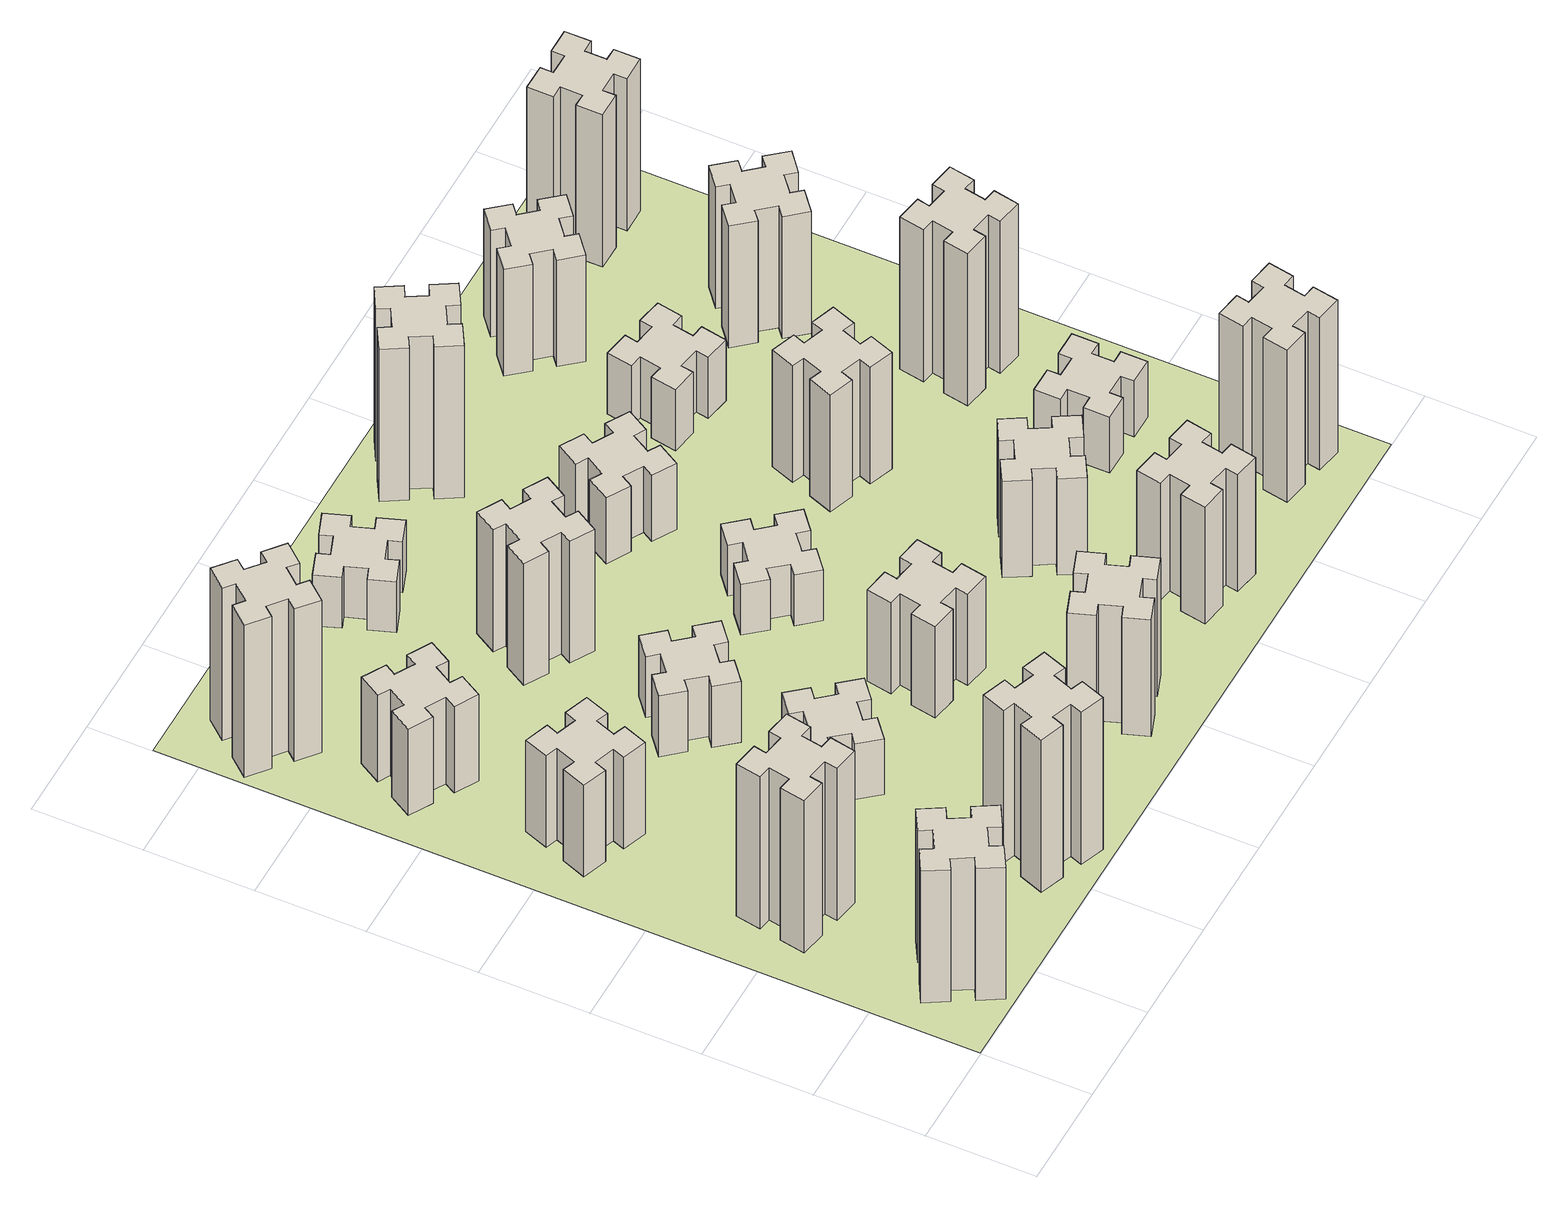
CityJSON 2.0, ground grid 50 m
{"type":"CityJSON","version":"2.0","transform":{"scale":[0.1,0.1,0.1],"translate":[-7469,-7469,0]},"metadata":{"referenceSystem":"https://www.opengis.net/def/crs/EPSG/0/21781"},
"CityObjects":{
"building1":{"type":"Building","attributes":{"class":"1000","function":"1000","usage":"1000","yearOfConstruction":2016,"roofType":"1000","measuredHeight":78,"storeysAboveGround":30,"storeysBelowGround":0},"geometry":[{"type":"Solid","lod":"1","boundaries":[[[[0,1,2,3,4,5,6,7,8,9,10,11,12,13,14,15,16,17,18,19]],[[17,16,20,21]],[[16,15,22,20]],[[15,14,23,22]],[[14,13,24,23]],[[13,12,25,24]],[[12,11,26,25]],[[11,10,27,26]],[[10,9,28,27]],[[9,8,29,28]],[[8,7,30,29]],[[7,6,31,30]],[[6,5,32,31]],[[5,4,33,32]],[[4,3,34,33]],[[3,2,35,34]],[[2,1,36,35]],[[1,0,37,36]],[[0,19,38,37]],[[19,18,39,38]],[[18,17,21,39]],[[24,25,26,27,28,29,30,31,32,33,34,35,36,37,38,39,21,20,22,23]]]]}]},
"building2":{"type":"Building","attributes":{"class":"1000","function":"1000","usage":"1000","yearOfConstruction":2016,"roofType":"1000","measuredHeight":90,"storeysAboveGround":30,"storeysBelowGround":0},"geometry":[{"type":"Solid","lod":"1","boundaries":[[[[40,41,42,43,44,45,46,47,48,49,50,51,52,53,54,55,56,57,58,59]],[[57,56,60,61]],[[56,55,62,60]],[[55,54,63,62]],[[54,53,64,63]],[[53,52,65,64]],[[52,51,66,65]],[[51,50,67,66]],[[50,49,68,67]],[[49,48,69,68]],[[48,47,70,69]],[[47,46,71,70]],[[46,45,72,71]],[[45,44,73,72]],[[44,43,74,73]],[[43,42,75,74]],[[42,41,76,75]],[[41,40,77,76]],[[40,59,78,77]],[[59,58,79,78]],[[58,57,61,79]],[[64,65,66,67,68,69,70,71,72,73,74,75,76,77,78,79,61,60,62,63]]]]}]},
"building3":{"type":"Building","attributes":{"class":"1000","function":"1000","usage":"1000","yearOfConstruction":2016,"roofType":"1000","measuredHeight":54,"storeysAboveGround":30,"storeysBelowGround":0},"geometry":[{"type":"Solid","lod":"1","boundaries":[[[[80,81,82,83,84,85,86,87,88,89,90,91,92,93,94,95,96,97,98,99]],[[97,96,100,101]],[[96,95,102,100]],[[95,94,103,102]],[[94,93,104,103]],[[93,92,105,104]],[[92,91,106,105]],[[91,90,107,106]],[[90,89,108,107]],[[89,88,109,108]],[[88,87,110,109]],[[87,86,111,110]],[[86,85,112,111]],[[85,84,113,112]],[[84,83,114,113]],[[83,82,115,114]],[[82,81,116,115]],[[81,80,117,116]],[[80,99,118,117]],[[99,98,119,118]],[[98,97,101,119]],[[104,105,106,107,108,109,110,111,112,113,114,115,116,117,118,119,101,100,102,103]]]]}]},
"building4":{"type":"Building","attributes":{"class":"1000","function":"1000","usage":"1000","yearOfConstruction":2016,"roofType":"1000","measuredHeight":51,"storeysAboveGround":30,"storeysBelowGround":0},"geometry":[{"type":"Solid","lod":"1","boundaries":[[[[120,121,122,123,124,125,126,127,128,129,130,131,132,133,134,135,136,137,138,139]],[[137,136,140,141]],[[136,135,142,140]],[[135,134,143,142]],[[134,133,144,143]],[[133,132,145,144]],[[132,131,146,145]],[[131,130,147,146]],[[130,129,148,147]],[[129,128,149,148]],[[128,127,150,149]],[[127,126,151,150]],[[126,125,152,151]],[[125,124,153,152]],[[124,123,154,153]],[[123,122,155,154]],[[122,121,156,155]],[[121,120,157,156]],[[120,139,158,157]],[[139,138,159,158]],[[138,137,141,159]],[[144,145,146,147,148,149,150,151,152,153,154,155,156,157,158,159,141,140,142,143]]]]}]},
"building5":{"type":"Building","attributes":{"class":"1000","function":"1000","usage":"1000","yearOfConstruction":2016,"roofType":"1000","measuredHeight":90,"storeysAboveGround":30,"storeysBelowGround":0},"geometry":[{"type":"Solid","lod":"1","boundaries":[[[[160,161,162,163,164,165,166,167,168,169,170,171,172,173,174,175,176,177,178,179]],[[177,176,180,181]],[[176,175,182,180]],[[175,174,183,182]],[[174,173,184,183]],[[173,172,185,184]],[[172,171,186,185]],[[171,170,187,186]],[[170,169,188,187]],[[169,168,189,188]],[[168,167,190,189]],[[167,166,191,190]],[[166,165,192,191]],[[165,164,193,192]],[[164,163,194,193]],[[163,162,195,194]],[[162,161,196,195]],[[161,160,197,196]],[[160,179,198,197]],[[179,178,199,198]],[[178,177,181,199]],[[184,185,186,187,188,189,190,191,192,193,194,195,196,197,198,199,181,180,182,183]]]]}]},
"building6":{"type":"Building","attributes":{"class":"1000","function":"1000","usage":"1000","yearOfConstruction":2016,"roofType":"1000","measuredHeight":90,"storeysAboveGround":30,"storeysBelowGround":0},"geometry":[{"type":"Solid","lod":"1","boundaries":[[[[200,201,202,203,204,205,206,207,208,209,210,211,212,213,214,215,216,217,218,219]],[[217,216,220,221]],[[216,215,222,220]],[[215,214,223,222]],[[214,213,224,223]],[[213,212,225,224]],[[212,211,226,225]],[[211,210,227,226]],[[210,209,228,227]],[[209,208,229,228]],[[208,207,230,229]],[[207,206,231,230]],[[206,205,232,231]],[[205,204,233,232]],[[204,203,234,233]],[[203,202,235,234]],[[202,201,236,235]],[[201,200,237,236]],[[200,219,238,237]],[[219,218,239,238]],[[218,217,221,239]],[[224,225,226,227,228,229,230,231,232,233,234,235,236,237,238,239,221,220,222,223]]]]}]},
"building7":{"type":"Building","attributes":{"class":"1000","function":"1000","usage":"1000","yearOfConstruction":2016,"roofType":"1000","measuredHeight":33,"storeysAboveGround":30,"storeysBelowGround":0},"geometry":[{"type":"Solid","lod":"1","boundaries":[[[[240,241,242,243,244,245,246,247,248,249,250,251,252,253,254,255,256,257,258,259]],[[257,256,260,261]],[[256,255,262,260]],[[255,254,263,262]],[[254,253,264,263]],[[253,252,265,264]],[[252,251,266,265]],[[251,250,267,266]],[[250,249,268,267]],[[249,248,269,268]],[[248,247,270,269]],[[247,246,271,270]],[[246,245,272,271]],[[245,244,273,272]],[[244,243,274,273]],[[243,242,275,274]],[[242,241,276,275]],[[241,240,277,276]],[[240,259,278,277]],[[259,258,279,278]],[[258,257,261,279]],[[264,265,266,267,268,269,270,271,272,273,274,275,276,277,278,279,261,260,262,263]]]]}]},
"building8":{"type":"Building","attributes":{"class":"1000","function":"1000","usage":"1000","yearOfConstruction":2016,"roofType":"1000","measuredHeight":36,"storeysAboveGround":30,"storeysBelowGround":0},"geometry":[{"type":"Solid","lod":"1","boundaries":[[[[280,281,282,283,284,285,286,287,288,289,290,291,292,293,294,295,296,297,298,299]],[[297,296,300,301]],[[296,295,302,300]],[[295,294,303,302]],[[294,293,304,303]],[[293,292,305,304]],[[292,291,306,305]],[[291,290,307,306]],[[290,289,308,307]],[[289,288,309,308]],[[288,287,310,309]],[[287,286,311,310]],[[286,285,312,311]],[[285,284,313,312]],[[284,283,314,313]],[[283,282,315,314]],[[282,281,316,315]],[[281,280,317,316]],[[280,299,318,317]],[[299,298,319,318]],[[298,297,301,319]],[[304,305,306,307,308,309,310,311,312,313,314,315,316,317,318,319,301,300,302,303]]]]}]},
"building9":{"type":"Building","attributes":{"class":"1000","function":"1000","usage":"1000","yearOfConstruction":2016,"roofType":"1000","measuredHeight":72,"storeysAboveGround":30,"storeysBelowGround":0},"geometry":[{"type":"Solid","lod":"1","boundaries":[[[[320,321,322,323,324,325,326,327,328,329,330,331,332,333,334,335,336,337,338,339]],[[337,336,340,341]],[[336,335,342,340]],[[335,334,343,342]],[[334,333,344,343]],[[333,332,345,344]],[[332,331,346,345]],[[331,330,347,346]],[[330,329,348,347]],[[329,328,349,348]],[[328,327,350,349]],[[327,326,351,350]],[[326,325,352,351]],[[325,324,353,352]],[[324,323,354,353]],[[323,322,355,354]],[[322,321,356,355]],[[321,320,357,356]],[[320,339,358,357]],[[339,338,359,358]],[[338,337,341,359]],[[344,345,346,347,348,349,350,351,352,353,354,355,356,357,358,359,341,340,342,343]]]]}]},
"building10":{"type":"Building","attributes":{"class":"1000","function":"1000","usage":"1000","yearOfConstruction":2016,"roofType":"1000","measuredHeight":69,"storeysAboveGround":30,"storeysBelowGround":0},"geometry":[{"type":"Solid","lod":"1","boundaries":[[[[360,361,362,363,364,365,366,367,368,369,370,371,372,373,374,375,376,377,378,379]],[[377,376,380,381]],[[376,375,382,380]],[[375,374,383,382]],[[374,373,384,383]],[[373,372,385,384]],[[372,371,386,385]],[[371,370,387,386]],[[370,369,388,387]],[[369,368,389,388]],[[368,367,390,389]],[[367,366,391,390]],[[366,365,392,391]],[[365,364,393,392]],[[364,363,394,393]],[[363,362,395,394]],[[362,361,396,395]],[[361,360,397,396]],[[360,379,398,397]],[[379,378,399,398]],[[378,377,381,399]],[[384,385,386,387,388,389,390,391,392,393,394,395,396,397,398,399,381,380,382,383]]]]}]},
"building11":{"type":"Building","attributes":{"class":"1000","function":"1000","usage":"1000","yearOfConstruction":2016,"roofType":"1000","measuredHeight":54,"storeysAboveGround":30,"storeysBelowGround":0},"geometry":[{"type":"Solid","lod":"1","boundaries":[[[[400,401,402,403,404,405,406,407,408,409,410,411,412,413,414,415,416,417,418,419]],[[417,416,420,421]],[[416,415,422,420]],[[415,414,423,422]],[[414,413,424,423]],[[413,412,425,424]],[[412,411,426,425]],[[411,410,427,426]],[[410,409,428,427]],[[409,408,429,428]],[[408,407,430,429]],[[407,406,431,430]],[[406,405,432,431]],[[405,404,433,432]],[[404,403,434,433]],[[403,402,435,434]],[[402,401,436,435]],[[401,400,437,436]],[[400,419,438,437]],[[419,418,439,438]],[[418,417,421,439]],[[424,425,426,427,428,429,430,431,432,433,434,435,436,437,438,439,421,420,422,423]]]]}]},
"building12":{"type":"Building","attributes":{"class":"1000","function":"1000","usage":"1000","yearOfConstruction":2016,"roofType":"1000","measuredHeight":30,"storeysAboveGround":30,"storeysBelowGround":0},"geometry":[{"type":"Solid","lod":"1","boundaries":[[[[440,441,442,443,444,445,446,447,448,449,450,451,452,453,454,455,456,457,458,459]],[[457,456,460,461]],[[456,455,462,460]],[[455,454,463,462]],[[454,453,464,463]],[[453,452,465,464]],[[452,451,466,465]],[[451,450,467,466]],[[450,449,468,467]],[[449,448,469,468]],[[448,447,470,469]],[[447,446,471,470]],[[446,445,472,471]],[[445,444,473,472]],[[444,443,474,473]],[[443,442,475,474]],[[442,441,476,475]],[[441,440,477,476]],[[440,459,478,477]],[[459,458,479,478]],[[458,457,461,479]],[[464,465,466,467,468,469,470,471,472,473,474,475,476,477,478,479,461,460,462,463]]]]}]},
"building13":{"type":"Building","attributes":{"class":"1000","function":"1000","usage":"1000","yearOfConstruction":2016,"roofType":"1000","measuredHeight":30,"storeysAboveGround":30,"storeysBelowGround":0},"geometry":[{"type":"Solid","lod":"1","boundaries":[[[[480,481,482,483,484,485,486,487,488,489,490,491,492,493,494,495,496,497,498,499]],[[497,496,500,501]],[[496,495,502,500]],[[495,494,503,502]],[[494,493,504,503]],[[493,492,505,504]],[[492,491,506,505]],[[491,490,507,506]],[[490,489,508,507]],[[489,488,509,508]],[[488,487,510,509]],[[487,486,511,510]],[[486,485,512,511]],[[485,484,513,512]],[[484,483,514,513]],[[483,482,515,514]],[[482,481,516,515]],[[481,480,517,516]],[[480,499,518,517]],[[499,498,519,518]],[[498,497,501,519]],[[504,505,506,507,508,509,510,511,512,513,514,515,516,517,518,519,501,500,502,503]]]]}]},
"building14":{"type":"Building","attributes":{"class":"1000","function":"1000","usage":"1000","yearOfConstruction":2016,"roofType":"1000","measuredHeight":39,"storeysAboveGround":30,"storeysBelowGround":0},"geometry":[{"type":"Solid","lod":"1","boundaries":[[[[520,521,522,523,524,525,526,527,528,529,530,531,532,533,534,535,536,537,538,539]],[[537,536,540,541]],[[536,535,542,540]],[[535,534,543,542]],[[534,533,544,543]],[[533,532,545,544]],[[532,531,546,545]],[[531,530,547,546]],[[530,529,548,547]],[[529,528,549,548]],[[528,527,550,549]],[[527,526,551,550]],[[526,525,552,551]],[[525,524,553,552]],[[524,523,554,553]],[[523,522,555,554]],[[522,521,556,555]],[[521,520,557,556]],[[520,539,558,557]],[[539,538,559,558]],[[538,537,541,559]],[[544,545,546,547,548,549,550,551,552,553,554,555,556,557,558,559,541,540,542,543]]]]}]},
"building15":{"type":"Building","attributes":{"class":"1000","function":"1000","usage":"1000","yearOfConstruction":2016,"roofType":"1000","measuredHeight":69,"storeysAboveGround":30,"storeysBelowGround":0},"geometry":[{"type":"Solid","lod":"1","boundaries":[[[[560,561,562,563,564,565,566,567,568,569,570,571,572,573,574,575,576,577,578,579]],[[577,576,580,581]],[[576,575,582,580]],[[575,574,583,582]],[[574,573,584,583]],[[573,572,585,584]],[[572,571,586,585]],[[571,570,587,586]],[[570,569,588,587]],[[569,568,589,588]],[[568,567,590,589]],[[567,566,591,590]],[[566,565,592,591]],[[565,564,593,592]],[[564,563,594,593]],[[563,562,595,594]],[[562,561,596,595]],[[561,560,597,596]],[[560,579,598,597]],[[579,578,599,598]],[[578,577,581,599]],[[584,585,586,587,588,589,590,591,592,593,594,595,596,597,598,599,581,580,582,583]]]]}]},
"building16":{"type":"Building","attributes":{"class":"1000","function":"1000","usage":"1000","yearOfConstruction":2016,"roofType":"1000","measuredHeight":90,"storeysAboveGround":30,"storeysBelowGround":0},"geometry":[{"type":"Solid","lod":"1","boundaries":[[[[600,601,602,603,604,605,606,607,608,609,610,611,612,613,614,615,616,617,618,619]],[[617,616,620,621]],[[616,615,622,620]],[[615,614,623,622]],[[614,613,624,623]],[[613,612,625,624]],[[612,611,626,625]],[[611,610,627,626]],[[610,609,628,627]],[[609,608,629,628]],[[608,607,630,629]],[[607,606,631,630]],[[606,605,632,631]],[[605,604,633,632]],[[604,603,634,633]],[[603,602,635,634]],[[602,601,636,635]],[[601,600,637,636]],[[600,619,638,637]],[[619,618,639,638]],[[618,617,621,639]],[[624,625,626,627,628,629,630,631,632,633,634,635,636,637,638,639,621,620,622,623]]]]}]},
"building17":{"type":"Building","attributes":{"class":"1000","function":"1000","usage":"1000","yearOfConstruction":2016,"roofType":"1000","measuredHeight":57,"storeysAboveGround":30,"storeysBelowGround":0},"geometry":[{"type":"Solid","lod":"1","boundaries":[[[[640,641,642,643,644,645,646,647,648,649,650,651,652,653,654,655,656,657,658,659]],[[657,656,660,661]],[[656,655,662,660]],[[655,654,663,662]],[[654,653,664,663]],[[653,652,665,664]],[[652,651,666,665]],[[651,650,667,666]],[[650,649,668,667]],[[649,648,669,668]],[[648,647,670,669]],[[647,646,671,670]],[[646,645,672,671]],[[645,644,673,672]],[[644,643,674,673]],[[643,642,675,674]],[[642,641,676,675]],[[641,640,677,676]],[[640,659,678,677]],[[659,658,679,678]],[[658,657,661,679]],[[664,665,666,667,668,669,670,671,672,673,674,675,676,677,678,679,661,660,662,663]]]]}]},
"building18":{"type":"Building","attributes":{"class":"1000","function":"1000","usage":"1000","yearOfConstruction":2016,"roofType":"1000","measuredHeight":69,"storeysAboveGround":30,"storeysBelowGround":0},"geometry":[{"type":"Solid","lod":"1","boundaries":[[[[680,681,682,683,684,685,686,687,688,689,690,691,692,693,694,695,696,697,698,699]],[[697,696,700,701]],[[696,695,702,700]],[[695,694,703,702]],[[694,693,704,703]],[[693,692,705,704]],[[692,691,706,705]],[[691,690,707,706]],[[690,689,708,707]],[[689,688,709,708]],[[688,687,710,709]],[[687,686,711,710]],[[686,685,712,711]],[[685,684,713,712]],[[684,683,714,713]],[[683,682,715,714]],[[682,681,716,715]],[[681,680,717,716]],[[680,699,718,717]],[[699,698,719,718]],[[698,697,701,719]],[[704,705,706,707,708,709,710,711,712,713,714,715,716,717,718,719,701,700,702,703]]]]}]},
"building19":{"type":"Building","attributes":{"class":"1000","function":"1000","usage":"1000","yearOfConstruction":2016,"roofType":"1000","measuredHeight":36,"storeysAboveGround":30,"storeysBelowGround":0},"geometry":[{"type":"Solid","lod":"1","boundaries":[[[[720,721,722,723,724,725,726,727,728,729,730,731,732,733,734,735,736,737,738,739]],[[737,736,740,741]],[[736,735,742,740]],[[735,734,743,742]],[[734,733,744,743]],[[733,732,745,744]],[[732,731,746,745]],[[731,730,747,746]],[[730,729,748,747]],[[729,728,749,748]],[[728,727,750,749]],[[727,726,751,750]],[[726,725,752,751]],[[725,724,753,752]],[[724,723,754,753]],[[723,722,755,754]],[[722,721,756,755]],[[721,720,757,756]],[[720,739,758,757]],[[739,738,759,758]],[[738,737,741,759]],[[744,745,746,747,748,749,750,751,752,753,754,755,756,757,758,759,741,740,742,743]]]]}]},
"building20":{"type":"Building","attributes":{"class":"1000","function":"1000","usage":"1000","yearOfConstruction":2016,"roofType":"1000","measuredHeight":90,"storeysAboveGround":30,"storeysBelowGround":0},"geometry":[{"type":"Solid","lod":"1","boundaries":[[[[760,761,762,763,764,765,766,767,768,769,770,771,772,773,774,775,776,777,778,779]],[[777,776,780,781]],[[776,775,782,780]],[[775,774,783,782]],[[774,773,784,783]],[[773,772,785,784]],[[772,771,786,785]],[[771,770,787,786]],[[770,769,788,787]],[[769,768,789,788]],[[768,767,790,789]],[[767,766,791,790]],[[766,765,792,791]],[[765,764,793,792]],[[764,763,794,793]],[[763,762,795,794]],[[762,761,796,795]],[[761,760,797,796]],[[760,779,798,797]],[[779,778,799,798]],[[778,777,781,799]],[[784,785,786,787,788,789,790,791,792,793,794,795,796,797,798,799,781,780,782,783]]]]}]},
"building21":{"type":"Building","attributes":{"class":"1000","function":"1000","usage":"1000","yearOfConstruction":2016,"roofType":"1000","measuredHeight":33,"storeysAboveGround":30,"storeysBelowGround":0},"geometry":[{"type":"Solid","lod":"1","boundaries":[[[[800,801,802,803,804,805,806,807,808,809,810,811,812,813,814,815,816,817,818,819]],[[817,816,820,821]],[[816,815,822,820]],[[815,814,823,822]],[[814,813,824,823]],[[813,812,825,824]],[[812,811,826,825]],[[811,810,827,826]],[[810,809,828,827]],[[809,808,829,828]],[[808,807,830,829]],[[807,806,831,830]],[[806,805,832,831]],[[805,804,833,832]],[[804,803,834,833]],[[803,802,835,834]],[[802,801,836,835]],[[801,800,837,836]],[[800,819,838,837]],[[819,818,839,838]],[[818,817,821,839]],[[824,825,826,827,828,829,830,831,832,833,834,835,836,837,838,839,821,820,822,823]]]]}]},
"building22":{"type":"Building","attributes":{"class":"1000","function":"1000","usage":"1000","yearOfConstruction":2016,"roofType":"1000","measuredHeight":63,"storeysAboveGround":30,"storeysBelowGround":0},"geometry":[{"type":"Solid","lod":"1","boundaries":[[[[840,841,842,843,844,845,846,847,848,849,850,851,852,853,854,855,856,857,858,859]],[[857,856,860,861]],[[856,855,862,860]],[[855,854,863,862]],[[854,853,864,863]],[[853,852,865,864]],[[852,851,866,865]],[[851,850,867,866]],[[850,849,868,867]],[[849,848,869,868]],[[848,847,870,869]],[[847,846,871,870]],[[846,845,872,871]],[[845,844,873,872]],[[844,843,874,873]],[[843,842,875,874]],[[842,841,876,875]],[[841,840,877,876]],[[840,859,878,877]],[[859,858,879,878]],[[858,857,861,879]],[[864,865,866,867,868,869,870,871,872,873,874,875,876,877,878,879,861,860,862,863]]]]}]},
"building23":{"type":"Building","attributes":{"class":"1000","function":"1000","usage":"1000","yearOfConstruction":2016,"roofType":"1000","measuredHeight":90,"storeysAboveGround":30,"storeysBelowGround":0},"geometry":[{"type":"Solid","lod":"1","boundaries":[[[[880,881,882,883,884,885,886,887,888,889,890,891,892,893,894,895,896,897,898,899]],[[897,896,900,901]],[[896,895,902,900]],[[895,894,903,902]],[[894,893,904,903]],[[893,892,905,904]],[[892,891,906,905]],[[891,890,907,906]],[[890,889,908,907]],[[889,888,909,908]],[[888,887,910,909]],[[887,886,911,910]],[[886,885,912,911]],[[885,884,913,912]],[[884,883,914,913]],[[883,882,915,914]],[[882,881,916,915]],[[881,880,917,916]],[[880,899,918,917]],[[899,898,919,918]],[[898,897,901,919]],[[904,905,906,907,908,909,910,911,912,913,914,915,916,917,918,919,901,900,902,903]]]]}]},
"building24":{"type":"Building","attributes":{"class":"1000","function":"1000","usage":"1000","yearOfConstruction":2016,"roofType":"1000","measuredHeight":72,"storeysAboveGround":30,"storeysBelowGround":0},"geometry":[{"type":"Solid","lod":"1","boundaries":[[[[920,921,922,923,924,925,926,927,928,929,930,931,932,933,934,935,936,937,938,939]],[[937,936,940,941]],[[936,935,942,940]],[[935,934,943,942]],[[934,933,944,943]],[[933,932,945,944]],[[932,931,946,945]],[[931,930,947,946]],[[930,929,948,947]],[[929,928,949,948]],[[928,927,950,949]],[[927,926,951,950]],[[926,925,952,951]],[[925,924,953,952]],[[924,923,954,953]],[[923,922,955,954]],[[922,921,956,955]],[[921,920,957,956]],[[920,939,958,957]],[[939,938,959,958]],[[938,937,941,959]],[[944,945,946,947,948,949,950,951,952,953,954,955,956,957,958,959,941,940,942,943]]]]}]},
"building25":{"type":"Building","attributes":{"class":"1000","function":"1000","usage":"1000","yearOfConstruction":2016,"roofType":"1000","measuredHeight":90,"storeysAboveGround":30,"storeysBelowGround":0},"geometry":[{"type":"Solid","lod":"1","boundaries":[[[[960,961,962,963,964,965,966,967,968,969,970,971,972,973,974,975,976,977,978,979]],[[977,976,980,981]],[[976,975,982,980]],[[975,974,983,982]],[[974,973,984,983]],[[973,972,985,984]],[[972,971,986,985]],[[971,970,987,986]],[[970,969,988,987]],[[969,968,989,988]],[[968,967,990,989]],[[967,966,991,990]],[[966,965,992,991]],[[965,964,993,992]],[[964,963,994,993]],[[963,962,995,994]],[[962,961,996,995]],[[961,960,997,996]],[[960,979,998,997]],[[979,978,999,998]],[[978,977,981,999]],[[984,985,986,987,988,989,990,991,992,993,994,995,996,997,998,999,981,980,982,983]]]]}]},
"landuse1":{"type":"LandUse","attributes":{"name":"plot1","function":"1010"},"geometry":[{"type":"MultiSurface","lod":"1","boundaries":[[[1000,1001,1002,1003]]]}]}
},
"vertices":[
[387,155,0],[474,205,0],[504,153,0],[608,213,0],[548,317,0],[496,287,0],[446,374,0],[498,404,0],[438,508,0],[334,448,0],[364,396,0],[277,346,0],[247,398,0],[143,338,0],[203,234,0],[255,264,0],[305,177,0],[253,147,0],[313,43,0],[417,103,0],[305,177,780],[253,147,780],[255,264,780],[203,234,780],[143,338,780],[247,398,780],[277,346,780],[364,396,780],[334,448,780],[438,508,780],[498,404,780],[446,374,780],[496,287,780],[548,317,780],[608,213,780],[504,153,780],[474,205,780],[387,155,780],[417,103,780],[313,43,780],
[307,916,0],[405,898,0],[395,839,0],[513,818,0],[534,937,0],[475,947,0],[492,1045,0],[551,1035,0],[572,1153,0],[454,1174,0],[444,1115,0],[345,1132,0],[356,1191,0],[237,1212,0],[217,1094,0],[276,1084,0],[258,985,0],[199,996,0],[178,877,0],[297,857,0],[258,985,900],[199,996,900],[276,1084,900],[217,1094,900],[237,1212,900],[356,1191,900],[345,1132,900],[444,1115,900],[454,1174,900],[572,1153,900],[551,1035,900],[492,1045,900],[475,947,900],[534,937,900],[513,818,900],[395,839,900],[405,898,900],[307,916,900],[297,857,900],[178,877,900],
[291,1869,0],[385,1835,0],[364,1779,0],[477,1737,0],[518,1850,0],[462,1871,0],[496,1965,0],[552,1944,0],[593,2057,0],[480,2098,0],[460,2042,0],[366,2076,0],[387,2132,0],[274,2173,0],[233,2060,0],[289,2040,0],[255,1946,0],[199,1967,0],[157,1854,0],[270,1813,0],[255,1946,540],[199,1967,540],[289,2040,540],[233,2060,540],[274,2173,540],[387,2132,540],[366,2076,540],[460,2042,540],[480,2098,540],[593,2057,540],[552,1944,540],[496,1965,540],[462,1871,540],[518,1850,540],[477,1737,540],[364,1779,540],[385,1835,540],[291,1869,540],[270,1813,540],[157,1854,540],
[446,2597,0],[496,2684,0],[548,2654,0],[608,2758,0],[504,2818,0],[474,2766,0],[387,2816,0],[417,2868,0],[313,2928,0],[253,2824,0],[305,2794,0],[255,2707,0],[203,2737,0],[143,2633,0],[247,2573,0],[277,2625,0],[364,2575,0],[334,2523,0],[438,2463,0],[498,2567,0],[364,2575,510],[334,2523,510],[277,2625,510],[247,2573,510],[143,2633,510],[203,2737,510],[255,2707,510],[305,2794,510],[253,2824,510],[313,2928,510],[417,2868,510],[387,2816,510],[474,2766,510],[504,2818,510],[608,2758,510],[548,2654,510],[496,2684,510],[446,2597,510],[498,2567,510],[438,2463,510],
[1029,360,0],[995,266,0],[939,287,0],[897,174,0],[1010,133,0],[1031,189,0],[1125,155,0],[1104,99,0],[1217,57,0],[1258,170,0],[1202,191,0],[1236,285,0],[1292,264,0],[1333,377,0],[1220,418,0],[1200,362,0],[1106,396,0],[1127,452,0],[1014,493,0],[973,380,0],[1106,396,900],[1127,452,900],[1200,362,900],[1220,418,900],[1333,377,900],[1292,264,900],[1236,285,900],[1202,191,900],[1258,170,900],[1217,57,900],[1104,99,900],[1125,155,900],[1031,189,900],[1010,133,900],[897,174,900],[939,287,900],[995,266,900],[1029,360,900],[973,380,900],[1014,493,900],
[384,3387,0],[308,3452,0],[346,3498,0],[254,3575,0],[177,3483,0],[223,3444,0],[159,3368,0],[113,3406,0],[36,3314,0],[128,3237,0],[166,3283,0],[243,3219,0],[204,3173,0],[296,3096,0],[373,3188,0],[327,3226,0],[392,3303,0],[438,3264,0],[515,3356,0],[423,3433,0],[392,3303,900],[438,3264,900],[327,3226,900],[373,3188,900],[296,3096,900],[204,3173,900],[243,3219,900],[166,3283,900],[128,3237,900],[36,3314,900],[113,3406,900],[159,3368,900],[223,3444,900],[177,3483,900],[254,3575,900],[346,3498,900],[308,3452,900],[384,3387,900],[423,3433,900],[515,3356,900],
[1083,1332,0],[1006,1267,0],[968,1313,0],[876,1236,0],[953,1144,0],[999,1183,0],[1063,1106,0],[1017,1068,0],[1094,976,0],[1186,1053,0],[1148,1099,0],[1224,1163,0],[1263,1117,0],[1355,1194,0],[1278,1286,0],[1232,1248,0],[1167,1324,0],[1213,1363,0],[1136,1455,0],[1044,1378,0],[1167,1324,330],[1213,1363,330],[1232,1248,330],[1278,1286,330],[1355,1194,330],[1263,1117,330],[1224,1163,330],[1148,1099,330],[1186,1053,330],[1094,976,330],[1017,1068,330],[1063,1106,330],[999,1183,330],[953,1144,330],[876,1236,330],[968,1313,330],[1006,1267,330],[1083,1332,330],[1044,1378,330],[1136,1455,330],
[1083,1972,0],[1006,1907,0],[968,1953,0],[876,1876,0],[953,1784,0],[999,1823,0],[1063,1746,0],[1017,1708,0],[1094,1616,0],[1186,1693,0],[1148,1739,0],[1224,1803,0],[1263,1757,0],[1355,1834,0],[1278,1926,0],[1232,1888,0],[1167,1964,0],[1213,2003,0],[1136,2095,0],[1044,2018,0],[1167,1964,360],[1213,2003,360],[1232,1888,360],[1278,1926,360],[1355,1834,360],[1263,1757,360],[1224,1803,360],[1148,1739,360],[1186,1693,360],[1094,1616,360],[1017,1708,360],[1063,1746,360],[999,1823,360],[953,1784,360],[876,1876,360],[968,1953,360],[1006,1907,360],[1083,1972,360],[1044,2018,360],[1136,2095,360],
[1314,2666,0],[1227,2716,0],[1257,2768,0],[1153,2828,0],[1093,2724,0],[1145,2694,0],[1095,2607,0],[1043,2637,0],[983,2533,0],[1087,2473,0],[1117,2525,0],[1204,2475,0],[1174,2423,0],[1278,2363,0],[1338,2467,0],[1286,2497,0],[1336,2584,0],[1388,2554,0],[1448,2658,0],[1344,2718,0],[1336,2584,720],[1388,2554,720],[1286,2497,720],[1338,2467,720],[1278,2363,720],[1174,2423,720],[1204,2475,720],[1117,2525,720],[1087,2473,720],[983,2533,720],[1043,2637,720],[1095,2607,720],[1145,2694,720],[1093,2724,720],[1153,2828,720],[1257,2768,720],[1227,2716,720],[1314,2666,720],[1344,2718,720],[1448,2658,720],
[1965,496,0],[1871,462,0],[1850,518,0],[1737,477,0],[1779,364,0],[1835,385,0],[1869,291,0],[1813,270,0],[1854,157,0],[1967,199,0],[1946,255,0],[2040,289,0],[2060,233,0],[2173,274,0],[2132,387,0],[2076,366,0],[2042,460,0],[2098,480,0],[2057,593,0],[1944,552,0],[2042,460,690],[2098,480,690],[2076,366,690],[2132,387,690],[2173,274,690],[2060,233,690],[2040,289,690],[1946,255,690],[1967,199,690],[1854,157,690],[1813,270,690],[1869,291,690],[1835,385,690],[1779,364,690],[1737,477,690],[1850,518,690],[1871,462,690],[1965,496,690],[1944,552,690],[2057,593,690],
[1855,1047,0],[1872,1145,0],[1931,1135,0],[1952,1253,0],[1834,1274,0],[1824,1215,0],[1725,1232,0],[1736,1291,0],[1617,1312,0],[1597,1194,0],[1656,1184,0],[1638,1085,0],[1579,1096,0],[1558,977,0],[1677,957,0],[1687,1016,0],[1785,998,0],[1775,939,0],[1893,918,0],[1914,1037,0],[1785,998,540],[1775,939,540],[1687,1016,540],[1677,957,540],[1558,977,540],[1579,1096,540],[1638,1085,540],[1656,1184,540],[1597,1194,540],[1617,1312,540],[1736,1291,540],[1725,1232,540],[1824,1215,540],[1834,1274,540],[1952,1253,540],[1931,1135,540],[1872,1145,540],[1855,1047,540],[1914,1037,540],[1893,918,540],
[1125,3456,0],[1031,3422,0],[1010,3478,0],[897,3437,0],[939,3324,0],[995,3345,0],[1029,3251,0],[973,3230,0],[1014,3117,0],[1127,3159,0],[1106,3215,0],[1200,3249,0],[1220,3193,0],[1333,3234,0],[1292,3347,0],[1236,3326,0],[1202,3420,0],[1258,3440,0],[1217,3553,0],[1104,3512,0],[1202,3420,300],[1258,3440,300],[1236,3326,300],[1292,3347,300],[1333,3234,300],[1220,3193,300],[1200,3249,300],[1106,3215,300],[1127,3159,300],[1014,3117,300],[973,3230,300],[1029,3251,300],[995,3345,300],[939,3324,300],[897,3437,300],[1010,3478,300],[1031,3422,300],[1125,3456,300],[1104,3512,300],[1217,3553,300],
[1972,1888,0],[1907,1964,0],[1953,2003,0],[1876,2095,0],[1784,2018,0],[1823,1972,0],[1746,1907,0],[1708,1953,0],[1616,1876,0],[1693,1784,0],[1739,1823,0],[1803,1746,0],[1757,1708,0],[1834,1616,0],[1926,1693,0],[1888,1739,0],[1964,1803,0],[2003,1757,0],[2095,1834,0],[2018,1926,0],[1964,1803,300],[2003,1757,300],[1888,1739,300],[1926,1693,300],[1834,1616,300],[1757,1708,300],[1803,1746,300],[1739,1823,300],[1693,1784,300],[1616,1876,300],[1708,1953,300],[1746,1907,300],[1823,1972,300],[1784,2018,300],[1876,2095,300],[1953,2003,300],[1907,1964,300],[1972,1888,300],[2018,1926,300],[2095,1834,300],
[2026,2497,0],[2076,2584,0],[2128,2554,0],[2188,2658,0],[2084,2718,0],[2054,2666,0],[1967,2716,0],[1997,2768,0],[1893,2828,0],[1833,2724,0],[1885,2694,0],[1835,2607,0],[1783,2637,0],[1723,2533,0],[1827,2473,0],[1857,2525,0],[1944,2475,0],[1914,2423,0],[2018,2363,0],[2078,2467,0],[1944,2475,390],[1914,2423,390],[1857,2525,390],[1827,2473,390],[1723,2533,390],[1783,2637,390],[1835,2607,390],[1885,2694,390],[1833,2724,390],[1893,2828,390],[1997,2768,390],[1967,2716,390],[2054,2666,390],[2084,2718,390],[2188,2658,390],[2128,2554,390],[2076,2584,390],[2026,2497,390],[2078,2467,390],[2018,2363,390],
[2596,444,0],[2578,345,0],[2519,356,0],[2498,237,0],[2617,217,0],[2627,276,0],[2725,258,0],[2715,199,0],[2833,178,0],[2854,297,0],[2795,307,0],[2812,405,0],[2871,395,0],[2892,513,0],[2774,534,0],[2764,475,0],[2665,492,0],[2676,551,0],[2557,572,0],[2537,454,0],[2665,492,690],[2676,551,690],[2764,475,690],[2774,534,690],[2892,513,690],[2871,395,690],[2812,405,690],[2795,307,690],[2854,297,690],[2833,178,690],[2715,199,690],[2725,258,690],[2627,276,690],[2617,217,690],[2498,237,690],[2519,356,690],[2578,345,690],[2596,444,690],[2537,454,690],[2557,572,690],
[1844,3556,0],[1757,3506,0],[1727,3558,0],[1623,3498,0],[1683,3394,0],[1735,3424,0],[1785,3337,0],[1733,3307,0],[1793,3203,0],[1897,3263,0],[1867,3315,0],[1954,3365,0],[1984,3313,0],[2088,3373,0],[2028,3477,0],[1976,3447,0],[1926,3534,0],[1978,3564,0],[1918,3668,0],[1814,3608,0],[1926,3534,900],[1978,3564,900],[1976,3447,900],[2028,3477,900],[2088,3373,900],[1984,3313,900],[1954,3365,900],[1867,3315,900],[1897,3263,900],[1793,3203,900],[1733,3307,900],[1785,3337,900],[1735,3424,900],[1683,3394,900],[1623,3498,900],[1727,3558,900],[1757,3506,900],[1844,3556,900],[1814,3608,900],[1918,3668,900],
[2584,1136,0],[2497,1086,0],[2467,1138,0],[2363,1078,0],[2423,974,0],[2475,1004,0],[2525,917,0],[2473,887,0],[2533,783,0],[2637,843,0],[2607,895,0],[2694,945,0],[2724,893,0],[2828,953,0],[2768,1057,0],[2716,1027,0],[2666,1114,0],[2718,1144,0],[2658,1248,0],[2554,1188,0],[2666,1114,570],[2718,1144,570],[2716,1027,570],[2768,1057,570],[2828,953,570],[2724,893,570],[2694,945,570],[2607,895,570],[2637,843,570],[2533,783,570],[2473,887,570],[2525,917,570],[2475,1004,570],[2423,974,570],[2363,1078,570],[2467,1138,570],[2497,1086,570],[2584,1136,570],[2554,1188,570],[2658,1248,570],
[2682,1871,0],[2716,1965,0],[2772,1944,0],[2813,2057,0],[2700,2098,0],[2680,2042,0],[2586,2076,0],[2607,2132,0],[2494,2173,0],[2453,2060,0],[2509,2040,0],[2475,1946,0],[2419,1967,0],[2377,1854,0],[2490,1813,0],[2511,1869,0],[2605,1835,0],[2584,1779,0],[2697,1737,0],[2738,1850,0],[2605,1835,690],[2584,1779,690],[2511,1869,690],[2490,1813,690],[2377,1854,690],[2419,1967,690],[2475,1946,690],[2509,2040,690],[2453,2060,690],[2494,2173,690],[2607,2132,690],[2586,2076,690],[2680,2042,690],[2700,2098,690],[2813,2057,690],[2772,1944,690],[2716,1965,690],[2682,1871,690],[2738,1850,690],[2697,1737,690],
[2664,2795,0],[2565,2812,0],[2576,2871,0],[2457,2892,0],[2437,2774,0],[2496,2764,0],[2478,2665,0],[2419,2676,0],[2398,2557,0],[2517,2537,0],[2527,2596,0],[2625,2578,0],[2615,2519,0],[2733,2498,0],[2754,2617,0],[2695,2627,0],[2712,2725,0],[2771,2715,0],[2792,2833,0],[2674,2854,0],[2712,2725,360],[2771,2715,360],[2695,2627,360],[2754,2617,360],[2733,2498,360],[2615,2519,360],[2625,2578,360],[2527,2596,360],[2517,2537,360],[2398,2557,360],[2419,2676,360],[2478,2665,360],[2496,2764,360],[2437,2774,360],[2457,2892,360],[2576,2871,360],[2565,2812,360],[2664,2795,360],[2674,2854,360],[2792,2833,360],
[3336,444,0],[3318,345,0],[3259,356,0],[3238,237,0],[3357,217,0],[3367,276,0],[3465,258,0],[3455,199,0],[3573,178,0],[3594,297,0],[3535,307,0],[3552,405,0],[3611,395,0],[3632,513,0],[3514,534,0],[3504,475,0],[3405,492,0],[3416,551,0],[3297,572,0],[3277,454,0],[3405,492,900],[3416,551,900],[3504,475,900],[3514,534,900],[3632,513,900],[3611,395,900],[3552,405,900],[3535,307,900],[3594,297,900],[3573,178,900],[3455,199,900],[3465,258,900],[3367,276,900],[3357,217,900],[3238,237,900],[3259,356,900],[3318,345,900],[3336,444,900],[3277,454,900],[3297,572,900],
[3185,1005,0],[3285,1005,0],[3285,945,0],[3405,945,0],[3405,1065,0],[3345,1065,0],[3345,1165,0],[3405,1165,0],[3405,1285,0],[3285,1285,0],[3285,1225,0],[3185,1225,0],[3185,1285,0],[3065,1285,0],[3065,1165,0],[3125,1165,0],[3125,1065,0],[3065,1065,0],[3065,945,0],[3185,945,0],[3125,1065,330],[3065,1065,330],[3125,1165,330],[3065,1165,330],[3065,1285,330],[3185,1285,330],[3185,1225,330],[3285,1225,330],[3285,1285,330],[3405,1285,330],[3405,1165,330],[3345,1165,330],[3345,1065,330],[3405,1065,330],[3405,945,330],[3285,945,330],[3285,1005,330],[3185,1005,330],[3185,945,330],[3065,945,330],
[2812,3368,0],[2747,3444,0],[2793,3483,0],[2716,3575,0],[2624,3498,0],[2663,3452,0],[2586,3387,0],[2548,3433,0],[2456,3356,0],[2533,3264,0],[2579,3303,0],[2643,3226,0],[2597,3188,0],[2674,3096,0],[2766,3173,0],[2728,3219,0],[2804,3283,0],[2843,3237,0],[2935,3314,0],[2858,3406,0],[2804,3283,630],[2843,3237,630],[2728,3219,630],[2766,3173,630],[2674,3096,630],[2597,3188,630],[2643,3226,630],[2579,3303,630],[2533,3264,630],[2456,3356,630],[2548,3433,630],[2586,3387,630],[2663,3452,630],[2624,3498,630],[2716,3575,630],[2793,3483,630],[2747,3444,630],[2812,3368,630],[2858,3406,630],[2935,3314,630],
[3267,1656,0],[3365,1638,0],[3355,1579,0],[3473,1558,0],[3494,1677,0],[3435,1687,0],[3452,1785,0],[3511,1775,0],[3532,1893,0],[3414,1914,0],[3404,1855,0],[3305,1872,0],[3316,1931,0],[3197,1952,0],[3177,1834,0],[3236,1824,0],[3218,1725,0],[3159,1736,0],[3138,1617,0],[3257,1597,0],[3218,1725,900],[3159,1736,900],[3236,1824,900],[3177,1834,900],[3197,1952,900],[3316,1931,900],[3305,1872,900],[3404,1855,900],[3414,1914,900],[3532,1893,900],[3511,1775,900],[3452,1785,900],[3435,1687,900],[3494,1677,900],[3473,1558,900],[3355,1579,900],[3365,1638,900],[3267,1656,900],[3257,1597,900],[3138,1617,900],
[3119,2563,0],[3183,2486,0],[3137,2448,0],[3214,2356,0],[3306,2433,0],[3268,2479,0],[3344,2543,0],[3383,2497,0],[3475,2574,0],[3398,2666,0],[3352,2628,0],[3287,2704,0],[3333,2743,0],[3256,2835,0],[3164,2758,0],[3203,2712,0],[3126,2647,0],[3088,2693,0],[2996,2616,0],[3073,2524,0],[3126,2647,720],[3088,2693,720],[3203,2712,720],[3164,2758,720],[3256,2835,720],[3333,2743,720],[3287,2704,720],[3352,2628,720],[3398,2666,720],[3475,2574,720],[3383,2497,720],[3344,2543,720],[3268,2479,720],[3306,2433,720],[3214,2356,720],[3137,2448,720],[3183,2486,720],[3119,2563,720],[3073,2524,720],[2996,2616,720],
[3285,3325,0],[3385,3325,0],[3385,3265,0],[3505,3265,0],[3505,3385,0],[3445,3385,0],[3445,3485,0],[3505,3485,0],[3505,3605,0],[3385,3605,0],[3385,3545,0],[3285,3545,0],[3285,3605,0],[3165,3605,0],[3165,3485,0],[3225,3485,0],[3225,3385,0],[3165,3385,0],[3165,3265,0],[3285,3265,0],[3225,3385,900],[3165,3385,900],[3225,3485,900],[3165,3485,900],[3165,3605,900],[3285,3605,900],[3285,3545,900],[3385,3545,900],[3385,3605,900],[3505,3605,900],[3505,3485,900],[3445,3485,900],[3445,3385,900],[3505,3385,900],[3505,3265,900],[3385,3265,900],[3385,3325,900],[3285,3325,900],[3285,3265,900],[3165,3265,900],
[5,3705,0],[3705,3705,0],[3705,5,0],[5,5,0]
]}
